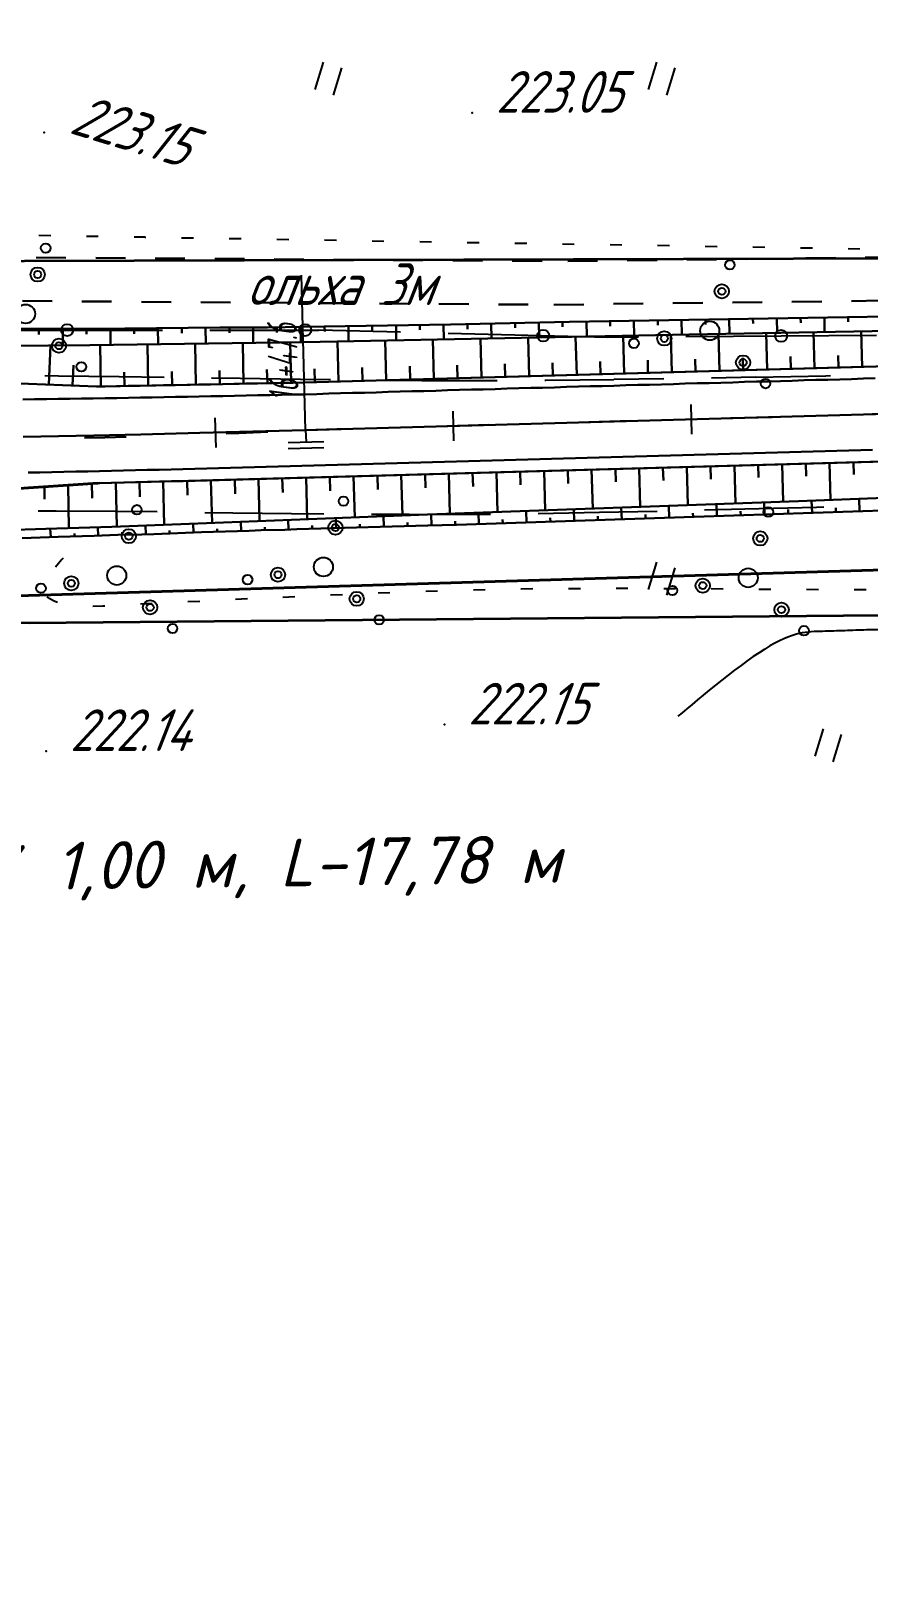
# Model space of a CAD drawing. Header units: millimetres. Extents: x -698 to 8131, y -704 to 4503.
# Drawn here: x 844 to 914.4, y 3615.8 to 3745.7 of the extents above; entities that cross this region are included whole.
import ezdxf
from ezdxf import colors
from ezdxf.entities.mleader import LeaderData, LeaderLine
from ezdxf.math import Vec2, Vec3

# ---------------------------------------------------------------- set-up
doc = ezdxf.new("R2010")
doc.units = ezdxf.units.MM
for name, pattern in [('CONTI', [0]), ('STRIHSMALL', [1, 0.5, -0.5]), ('STROT', [1.7, 0.5, -1.2])]:
    doc.linetypes.add(name, pattern=pattern)
for name, color, linetype, lineweight in [('10', 1, 'Continuous', 35), ('КОПИЯ_ОСЬ_13_ОТКОСЫ', 7, 'Continuous', 30), ('КОПИЯ_ОСЬ_ГРАНИЦЫ_ПОЛОС', 7, 'Continuous', 30), ('ОСЬ_ВЕРХ_ПОКРЫТИЯ_ГРАНИЦЫ_ПОЛОС', 7, 'Continuous', 30), ('ОСЬ_ВЕРХ_ПОКРЫТИЯ_ОСЬ', 1, 'Continuous', 30)]:
    doc.layers.add(name, color=color, linetype=linetype, lineweight=lineweight)
for name, color, linetype in [('_Ростелеком', 6, 'Continuous'), ('GOR_BDEFAULT', 212, 'CONTI'), ('NAD_MDEFAULT', 7, 'CONTI'), ('PI_OTDEFAULT', 172, 'CONTI'), ('PI_TTDEFAULT', 5, 'CONTI'), ('PLN_O', 7, 'CONTI'), ('SIT_LDEFAULT', 7, 'CONTI'), ('USLZNDEFAULT', 7, 'CONTI'), ('ZAPSKDEFAULT', 7, 'CONTI'), ('Выноски', 250, 'Continuous'), ('Изменение выноски', 3, 'Continuous'), ('ОСЬ_ВЕРХ_ПОКРЫТИЯ_ПИКЕТЫ', 1, 'Continuous'), ('ОСЬ_ВЕРХ_ПОКРЫТИЯ_РАЗБИВКА_КРИВ', 1, 'Continuous'), ('разметка', 7, 'Continuous')]:
    doc.layers.add(name, color=color, linetype=linetype)
doc.styles.add('eskd', font='isocpeui.ttf', dxfattribs={"width": 1.2})
doc.styles.get("Standard").update_dxf_attribs({"font": 'isocpeui.ttf'})
doc.styles.add('STYLE1', font='isocpeui.ttf', dxfattribs={"width": 0.9})
doc.styles.add('ГОСТ', font='isocpeui.ttf', dxfattribs={"height": 4})
doc.linetypes.add('кабель_связи_проект.', pattern='A,10,-1,["/",STYLE1,S=3,R=0,X=0,Y=-1.5],-4.1', length=15.1)

# ---------------------------------------------------------------- blocks, each defined once
blk = doc.blocks.new('BL_2011')
at = {"color": 0}
for p, q in [((0, 0), (0, 2.4)), ((1.6, 0), (1.6, 2.4))]:
    blk.add_line(p, q, dxfattribs=at)
blk = doc.blocks.new('BL_2010')
at = {"color": 0}
for centre, radius in [((0, 5.78), 0.4), ((0, 3.46), 0.6), ((0, 3.46), 0.3), ((0, 0), 0.8), ((-3.46, -1.74), 0.6), ((3.46, -1.74), 0.6), ((-5.78, -2.88), 0.4), ((-3.46, -1.74), 0.3), ((3.46, -1.74), 0.3), ((5.78, -2.88), 0.4)]:
    blk.add_circle(centre, radius, dxfattribs=at)

msp = doc.modelspace()

# ---------------------------------------------------------------- linework, layer by layer
at = {"layer": '10'}
for points in [[(165.61, 4083.97), (290.41, 4077.99), (309.7, 4074.4), (309.03, 4071.85), (367.03, 4044.64), (488.23, 3916.06), (623.18, 3793.87), (694.3, 3750.11), (751.18, 3726.17), (1046.54, 3727.06), (1198.73, 3733.06)], [(1204.68, 3699.25), (843.89, 3696), (818.68, 3696.29), (766.84, 3701.94), (759.3, 3702.76), (700.41, 3725.32), (697.87, 3716.5), (691.35, 3720.61), (693.15, 3726.02), (659.73, 3743.87), (611.84, 3774.09), (572.89, 3805.78), (475.06, 3897.43), (475.06, 3897.43), (404.44, 3973.4), (367.35, 4013.49), (340.46, 4035.04), (337.92, 4029.37), (334.33, 4032.02)]]:
    msp.add_lwpolyline(points, dxfattribs=at)
at = {"layer": '_Ростелеком', "linetype": 'кабель_связи_проект.', "lineweight": 40, "ltscale": 0.25}
msp.add_lwpolyline([(163.05, 4060.66), (287.87, 4054.42), (308.73, 4049.88), (337.18, 4036.76), (340.46, 4035.04), (367.51, 4013.89), (457.66, 3917.12), (498.43, 3875.83), (540.41, 3836.5), (573.21, 3806.03), (611.82, 3774.85), (637.72, 3757.76), (659.73, 3743.87), (682.68, 3731.62), (700.41, 3725.32), (726.47, 3715.34), (759.55, 3704.13), (813.94, 3697.44), (915.73, 3700.47), (1014.1, 3704.57), (1106.89, 3707.17), (1139.32, 3707.38), (1173.44, 3705.05)], dxfattribs=at)
at = {"layer": 'GOR_BDEFAULT', "color": 212, "elevation": 222, "flags": 128}
msp.add_lwpolyline([(928.74, 3691.73), (928.13, 3691.93), (927.59, 3692.11), (927.1, 3692.28), (926.68, 3692.42), (926.31, 3692.56), (925.99, 3692.67), (925.71, 3692.78), (925.47, 3692.87), (925.27, 3692.96), (925.09, 3693.03), (924.94, 3693.1), (924.8, 3693.17), (924.68, 3693.23), (924.57, 3693.29), (924.46, 3693.35), (924.34, 3693.41), (924.23, 3693.47), (924.12, 3693.53), (924, 3693.59), (923.88, 3693.65), (923.76, 3693.72), (923.64, 3693.78), (923.51, 3693.85), (923.38, 3693.91), (923.25, 3693.98), (923.12, 3694.05), (922.99, 3694.12), (922.85, 3694.2), (922.71, 3694.27), (922.57, 3694.35), (922.42, 3694.42), (922.28, 3694.5), (922.13, 3694.58), (921.97, 3694.66), (921.82, 3694.74), (921.66, 3694.81), (921.5, 3694.89), (921.34, 3694.96), (921.17, 3695.03), (921.01, 3695.1), (920.84, 3695.16), (920.66, 3695.22), (920.49, 3695.28), (920.31, 3695.32), (920.13, 3695.37), (919.94, 3695.41), (919.76, 3695.44), (919.57, 3695.46), (919.38, 3695.48), (919.18, 3695.5), (918.99, 3695.51), (918.79, 3695.52), (918.59, 3695.53), (918.39, 3695.53), (918.18, 3695.53), (917.98, 3695.53), (917.77, 3695.53), (917.56, 3695.52), (917.35, 3695.52), (917.13, 3695.51), (916.92, 3695.5), (916.7, 3695.5), (916.49, 3695.49), (916.27, 3695.49), (916.05, 3695.48), (915.83, 3695.47), (915.61, 3695.47), (915.38, 3695.46), (915.16, 3695.45), (914.93, 3695.45), (914.71, 3695.44), (914.48, 3695.44), (914.25, 3695.43), (914.03, 3695.42), (913.8, 3695.42), (913.57, 3695.41), (913.34, 3695.4), (913.11, 3695.39), (912.88, 3695.39), (912.65, 3695.38), (912.42, 3695.37), (912.18, 3695.36), (911.95, 3695.36), (911.72, 3695.35), (911.49, 3695.34), (911.25, 3695.34), (911.02, 3695.33), (910.78, 3695.32), (910.55, 3695.31), (910.32, 3695.31), (910.08, 3695.3), (909.84, 3695.29), (909.6, 3695.28), (909.36, 3695.25), (909.1, 3695.22), (908.84, 3695.18), (908.56, 3695.12), (908.27, 3695.05), (907.96, 3694.95), (907.64, 3694.83), (907.3, 3694.69), (906.94, 3694.52), (906.55, 3694.32), (906.14, 3694.09), (905.7, 3693.82), (905.23, 3693.52), (904.74, 3693.19), (904.23, 3692.83), (903.71, 3692.44), (903.17, 3692.04), (902.63, 3691.63), (902.1, 3691.21), (901.56, 3690.79), (901.04, 3690.37), (900.54, 3689.95), (900.05, 3689.56), (899.59, 3689.17), (899.16, 3688.81), (898.76, 3688.48), (898.4, 3688.18)], dxfattribs=at)
at = {"layer": 'PI_TTDEFAULT', "color": 5}
for p in [(881.11, 3738.88, 223.05), (845.17, 3737.22, 223.15), (878.79, 3687.5, 222.15), (845.33, 3685.26, 222.13)]:
    msp.add_point(p, dxfattribs=at)
at = {"layer": 'PLN_O'}
for p, q in [((839.09, 3720.62), (855.09, 3720.62)), ((859.09, 3720.62), (868.23, 3720.62)), ((868.23, 3720.63), (875.09, 3720.46)), ((879.09, 3720.35), (892.53, 3720.02)), ((892.53, 3720.02), (895.08, 3720.04)), ((899.08, 3720.07), (915.08, 3720.19))]:
    msp.add_line(p, q, dxfattribs=at)
for centre in [(847.09, 3720.62), (867.09, 3720.62), (887.09, 3720.15), (907.08, 3720.13)]:
    msp.add_circle(centre, 0.5, dxfattribs=at)
at = {"layer": 'SIT_LDEFAULT', "color": 7}
for p, q in [((844.71, 3728.58), (845.71, 3728.56)), ((848.71, 3728.52), (849.71, 3728.5)), ((852.71, 3728.46), (853.62, 3728.44)), ((853.62, 3728.43), (853.71, 3728.43)), ((856.71, 3728.38), (857.71, 3728.36)), ((860.71, 3728.32), (861.71, 3728.3)), ((864.71, 3728.25), (865.71, 3728.23)), ((868.71, 3728.19), (869.71, 3728.17)), ((872.71, 3728.12), (873.71, 3728.1)), ((876.71, 3728.06), (877.71, 3728.04)), ((880.71, 3727.99), (881.71, 3727.97)), ((884.71, 3727.93), (885.71, 3727.91)), ((888.7, 3727.87), (889.7, 3727.85)), ((892.7, 3727.81), (893.7, 3727.79)), ((896.7, 3727.74), (897.7, 3727.72)), ((900.7, 3727.67), (901.7, 3727.65)), ((904.7, 3727.6), (905.7, 3727.58)), ((908.7, 3727.54), (909.7, 3727.52)), ((912.7, 3727.47), (913.7, 3727.45)), ((846.36, 3716.76), (845.23, 3716.77)), ((851.45, 3716.69), (846.36, 3716.76)), ((855.23, 3716.64), (851.45, 3716.69)), ((861.62, 3716.54), (859.23, 3716.58)), ((866.71, 3716.47), (861.62, 3716.54)), ((869.23, 3716.43), (866.71, 3716.46)), ((876.88, 3716.36), (873.23, 3716.39)), ((881.97, 3716.35), (876.88, 3716.36)), ((883.23, 3716.36), (881.97, 3716.35)), ((887.31, 3716.38), (887.23, 3716.38)), ((893.03, 3716.45), (887.31, 3716.38)), ((897.23, 3716.52), (893.03, 3716.46)), ((904.96, 3716.66), (901.23, 3716.59)), ((910.83, 3716.76), (904.96, 3716.65)), ((911.23, 3716.77), (910.83, 3716.76)), ((844.66, 3705.44), (846.18, 3705.44)), ((846.18, 3705.43), (851.12, 3705.4)), ((851.12, 3705.41), (854.66, 3705.37)), ((858.66, 3705.31), (861, 3705.28)), ((861, 3705.28), (865.94, 3705.22)), ((886.65, 3705.22), (891.81, 3705.32)), ((891.81, 3705.32), (896.66, 3705.42)), ((900.65, 3705.52), (904.03, 3705.6)), ((904.03, 3705.6), (910.04, 3705.75)), ((910.04, 3705.75), (910.66, 3705.76)), ((865.94, 3705.22), (868.66, 3705.19)), ((872.66, 3705.16), (875.82, 3705.15)), ((875.82, 3705.14), (880.76, 3705.15)), ((880.76, 3705.15), (882.66, 3705.17)), ((846.76, 3701.46), (846.65, 3701.34)), ((846.36, 3701.01), (846.11, 3700.7)), ((846.65, 3701.34), (846.36, 3701.01)), ((881.22, 3698.81), (882.22, 3698.84)), ((885.21, 3698.89), (886.21, 3698.9)), ((889.21, 3698.92), (890.21, 3698.92)), ((893.21, 3698.93), (893.38, 3698.93)), ((893.38, 3698.93), (894.21, 3698.93)), ((897.21, 3698.91), (898.21, 3698.91)), ((901.21, 3698.9), (902.21, 3698.89)), ((905.21, 3698.87), (905.23, 3698.87)), ((905.23, 3698.87), (906.21, 3698.86)), ((909.21, 3698.85), (910.21, 3698.84)), ((913.21, 3698.84), (914.21, 3698.84)), ((845.39, 3698.2), (845.58, 3698.08)), ((845.58, 3698.09), (846.07, 3697.86)), ((846.07, 3697.84), (846.29, 3697.77)), ((850.09, 3697.46), (850.25, 3697.47)), ((853.24, 3697.62), (853.73, 3697.64)), ((853.73, 3697.64), (854.24, 3697.67)), ((857.23, 3697.81), (858.23, 3697.86)), ((861.23, 3698.01), (862.23, 3698.06)), ((865.22, 3698.19), (866.22, 3698.23)), ((869.22, 3698.37), (870.22, 3698.41)), ((873.21, 3698.54), (874.21, 3698.58)), ((877.22, 3698.7), (878.22, 3698.73)), ((849.24, 3697.42), (850.09, 3697.46))]:
    msp.add_line(p, q, dxfattribs=at)
at = {"layer": 'Изменение выноски', "color": 6, "linetype": 'STRIHSMALL', "lineweight": 30, "ltscale": 5}
for points in [[(556.33, 3860.56), (604.92, 3817.02), (628.18, 3799.3), (686.1, 3761.1), (720.91, 3742.41), (750.29, 3732.58), (769.13, 3728.28), (789.49, 3727.11), (889.15, 3726.4), (1065.26, 3728.59), (1211.22, 3732.1), (1235.19, 3728.31), (1268.03, 3716.59), (1413.95, 3630.28), (1512.48, 3559.58), (1541.19, 3544.01), (1583.74, 3530.32), (1643.33, 3517.86), (1703.53, 3507.5), (1908.59, 3467.92), (1956.68, 3459.18)], [(555.17, 3856.91), (603.76, 3813.37), (627.02, 3795.65), (684.94, 3757.46), (719.75, 3738.77), (749.12, 3728.93), (767.97, 3724.63), (788.33, 3723.46), (887.99, 3722.75), (1064.1, 3724.94), (1210.06, 3728.46), (1234.03, 3724.67), (1266.87, 3712.94), (1412.79, 3626.64), (1511.32, 3555.93), (1540.03, 3540.36), (1582.58, 3526.67), (1642.17, 3514.21), (1702.36, 3503.85), (1907.42, 3464.27), (1955.51, 3455.53)]]:
    msp.add_lwpolyline(points, dxfattribs=at)
at = {"layer": 'КОПИЯ_ОСЬ_13_ОТКОСЫ'}
for p, q in [((845.55, 3716.04), (845.68, 3719.33)), ((847.55, 3715.96), (847.62, 3717.66))]:
    msp.add_line(p, q, dxfattribs=at)
for points in [[(841.05, 3719.31), (845.52, 3719.33), (849, 3719.36), (854.97, 3719.43), (866.95, 3719.6), (899.35, 3720.25), (919.34, 3720.62), (939.34, 3720.97), (979.34, 3721.62), (999.34, 3722.05), (1019.33, 3722.55), (1039.32, 3723.15), (1079.3, 3724.43), (1097.29, 3725.04), (1099.29, 3725.11), (1106.91, 3725.47), (1111.68, 3725.68), (1120.29, 3726.02), (1127.96, 3726.28), (1133.72, 3726.43), (1139.49, 3726.53), (1145.28, 3726.55), (1151.07, 3726.51), (1154.45, 3726.45)], [(841.05, 3719.31), (845.52, 3719.33), (849, 3719.36), (854.97, 3719.43), (866.95, 3719.6), (899.35, 3720.25), (919.34, 3720.62), (939.34, 3720.97), (979.34, 3721.62), (999.34, 3722.05), (1019.33, 3722.55), (1039.32, 3723.15), (1079.3, 3724.43), (1097.29, 3725.04), (1099.29, 3725.11), (1106.91, 3725.47), (1111.68, 3725.68), (1120.29, 3726.02), (1127.96, 3726.28), (1133.72, 3726.43), (1139.49, 3726.53), (1145.28, 3726.55), (1151.07, 3726.51), (1154.45, 3726.45)], [(842.02, 3720.74), (845.99, 3720.72), (846.98, 3720.72), (851.95, 3720.75), (859.92, 3720.83), (862.92, 3720.84), (863.92, 3720.85), (866.92, 3720.88), (879.31, 3721.1), (889.31, 3721.31), (899.31, 3721.49), (919.31, 3721.82), (939.32, 3721.79), (959.31, 3722.34), (999.3, 3723.27)], [(849.55, 3715.88), (850.07, 3715.89), (856.06, 3716), (867.05, 3716.22), (1105.07, 3722.89), (1110.79, 3723.04), (1114.61, 3723.13), (1124.16, 3723.31), (1130.86, 3723.38), (1136.6, 3723.4), (1142.35, 3723.38), (1148.11, 3723.29), (1153.87, 3723.15)], [(864.72, 3720.86), (864.72, 3720.42)], [(866.72, 3720.88), (866.73, 3719.6)], [(868.72, 3720.92), (868.73, 3720.49)], [(870.72, 3720.95), (870.74, 3719.67)], [(872.72, 3720.99), (872.73, 3720.56)], [(874.72, 3721.02), (874.74, 3719.76)], [(876.72, 3721.06), (876.73, 3720.63)], [(878.72, 3721.09), (878.74, 3719.84)], [(880.72, 3721.13), (880.73, 3720.71)], [(882.72, 3721.17), (882.74, 3719.92)], [(884.72, 3721.22), (884.73, 3720.8)], [(886.72, 3721.26), (886.74, 3720)], [(888.72, 3721.3), (888.72, 3720.88)], [(890.72, 3721.34), (890.74, 3720.08)], [(892.71, 3721.37), (892.72, 3720.95)], [(894.71, 3721.41), (894.74, 3720.16)], [(896.71, 3721.44), (896.72, 3721.03)], [(898.71, 3721.48), (898.73, 3720.24)], [(900.71, 3721.51), (900.72, 3721.1)], [(902.71, 3721.54), (902.73, 3720.31)], [(904.71, 3721.58), (904.72, 3721.17)], [(906.71, 3721.61), (906.73, 3720.39)], [(908.71, 3721.64), (908.72, 3721.24)], [(910.71, 3721.68), (910.73, 3720.46)], [(912.71, 3721.71), (912.72, 3721.31)], [(844.72, 3720.72), (844.72, 3720.25)], [(846.72, 3720.72), (846.72, 3719.34)], [(848.72, 3720.73), (848.72, 3720.27)], [(850.72, 3720.74), (850.73, 3719.38)], [(852.72, 3720.76), (852.72, 3720.31)], [(854.72, 3720.78), (854.73, 3719.43)], [(856.72, 3720.8), (856.72, 3720.35)], [(858.72, 3720.82), (858.73, 3719.48)], [(860.72, 3720.83), (860.72, 3720.39)], [(862.72, 3720.84), (862.73, 3719.54)], [(865.91, 3716.2), (865.84, 3719.58)], [(869.9, 3716.3), (869.81, 3719.66)], [(873.9, 3716.42), (873.81, 3719.74)], [(877.9, 3716.53), (877.81, 3719.82)], [(881.9, 3716.64), (881.81, 3719.9)], [(885.9, 3716.75), (885.81, 3719.98)], [(889.9, 3716.86), (889.81, 3720.06)], [(893.9, 3716.98), (893.81, 3720.14)], [(897.89, 3717.09), (897.81, 3720.22)], [(901.89, 3717.2), (901.81, 3720.3)], [(905.89, 3717.31), (905.81, 3720.37)], [(909.89, 3717.42), (909.8, 3720.44)], [(913.89, 3717.54), (913.8, 3720.52)], [(849.91, 3715.89), (849.86, 3719.37)], [(853.91, 3715.96), (853.85, 3719.42)], [(857.91, 3716.04), (857.84, 3719.47)], [(861.91, 3716.12), (861.84, 3719.53)], [(903.89, 3717.26), (903.86, 3718.29)], [(907.89, 3717.37), (907.86, 3718.39)], [(911.89, 3717.48), (911.86, 3718.49)], [(851.91, 3715.92), (851.89, 3717.08)], [(855.91, 3715.99), (855.89, 3717.15)], [(859.91, 3716.08), (859.88, 3717.22)], [(863.91, 3716.16), (863.88, 3717.3)], [(867.91, 3716.25), (867.87, 3717.37)], [(871.9, 3716.36), (871.87, 3717.48)], [(875.9, 3716.47), (875.87, 3717.58)], [(879.9, 3716.58), (879.87, 3717.68)], [(883.9, 3716.7), (883.87, 3717.78)], [(887.9, 3716.81), (887.87, 3717.88)], [(891.9, 3716.92), (891.87, 3717.98)], [(895.89, 3717.03), (895.87, 3718.09)], [(899.89, 3717.14), (899.86, 3718.19)], [(849.66, 3707.77), (855.26, 3707.9), (874.54, 3708.43), (1097.58, 3714.68), (1107.19, 3714.88), (1111.94, 3714.97), (1121.44, 3715.1), (1129.02, 3715.16), (1134.71, 3715.15), (1140.39, 3715.1), (1146.06, 3715.01), (1151.72, 3714.85)], [(841.79, 3703.82), (845.31, 3703.92), (850.84, 3704.1), (857.36, 3704.34), (867.37, 3704.74), (877.36, 3705.12), (908.54, 3706.26), (939.72, 3707.45), (979.69, 3709.04), (999.68, 3709.73), (1019.67, 3710.34), (1039.66, 3710.87), (1097.65, 3712.26), (1107.26, 3712.42), (1112, 3712.49), (1121.48, 3712.59), (1129.05, 3712.62), (1134.71, 3712.59), (1139.43, 3712.54), (1145.08, 3712.35), (1150.71, 3712.1), (1156.33, 3711.8)], [(841.79, 3703.82), (845.31, 3703.92), (850.84, 3704.1), (857.36, 3704.34), (867.37, 3704.74), (877.36, 3705.12), (908.54, 3706.26), (939.72, 3707.45), (979.69, 3709.04), (999.68, 3709.73), (1019.67, 3710.34), (1039.66, 3710.87), (1097.65, 3712.26), (1107.26, 3712.42), (1112, 3712.49), (1121.48, 3712.59), (1129.05, 3712.62), (1134.71, 3712.59), (1139.43, 3712.54), (1145.08, 3712.35), (1150.71, 3712.1), (1156.33, 3711.8)], [(901.15, 3709.18), (901.18, 3708.11)], [(903.15, 3709.23), (903.24, 3706.06)], [(905.15, 3709.29), (905.18, 3708.23)], [(907.15, 3709.34), (907.24, 3706.21)], [(909.15, 3709.4), (909.18, 3708.36)], [(911.15, 3709.46), (911.23, 3706.36)], [(913.15, 3709.51), (913.18, 3708.48)], [(843.31, 3703.13), (846.33, 3703.26), (847.34, 3703.29), (848.34, 3703.31), (849.35, 3703.34), (851.36, 3703.41), (853.37, 3703.46), (854.37, 3703.49), (858.38, 3703.64), (860.39, 3703.69), (861.39, 3703.73), (862.39, 3703.77), (863.39, 3703.8), (865.39, 3703.85), (866.39, 3703.89), (867.39, 3703.93), (877.39, 3704.21), (879.79, 3704.26), (899.78, 3704.92), (919.76, 3705.61), (959.73, 3707.54), (969.72, 3707.95), (979.71, 3708.34), (999.7, 3709.1)], [(855.17, 3707.9), (855.25, 3704.26)], [(857.17, 3707.95), (857.2, 3706.74)], [(859.17, 3708.01), (859.27, 3704.42)], [(861.17, 3708.06), (861.2, 3706.87)], [(863.17, 3708.12), (863.26, 3704.58)], [(865.16, 3708.17), (865.2, 3706.99)], [(867.16, 3708.23), (867.26, 3704.74)], [(869.16, 3708.28), (869.2, 3707.12)], [(871.16, 3708.34), (871.26, 3704.89)], [(873.16, 3708.39), (873.19, 3707.24)], [(875.16, 3708.45), (875.26, 3705.04)], [(877.16, 3708.5), (877.19, 3707.37)], [(879.16, 3708.56), (879.25, 3705.19)], [(881.16, 3708.62), (881.19, 3707.49)], [(883.16, 3708.67), (883.25, 3705.33)], [(885.16, 3708.73), (885.19, 3707.61)], [(887.16, 3708.78), (887.25, 3705.48)], [(889.16, 3708.84), (889.19, 3707.74)], [(891.15, 3708.9), (891.25, 3705.62)], [(893.15, 3708.95), (893.18, 3707.86)], [(895.15, 3709.01), (895.24, 3705.77)], [(897.15, 3709.06), (897.18, 3707.98)], [(899.15, 3709.12), (899.24, 3705.92)], [(845.18, 3707.46), (845.2, 3706.42)], [(847.17, 3707.6), (847.24, 3703.98)], [(849.17, 3707.76), (849.2, 3706.51)], [(851.17, 3707.8), (851.26, 3704.12)], [(853.17, 3707.85), (853.2, 3706.62)], [(881.69, 3704.33), (881.66, 3705.28)], [(885.69, 3704.46), (885.66, 3705.42)], [(889.68, 3704.59), (889.65, 3705.56)], [(893.68, 3704.72), (893.65, 3705.71)], [(897.68, 3704.85), (897.65, 3705.86)], [(901.68, 3704.99), (901.64, 3706)], [(903.68, 3705.06), (903.67, 3705.4)], [(905.68, 3705.13), (905.64, 3706.15)], [(907.67, 3705.19), (907.66, 3705.54)], [(909.67, 3705.26), (909.64, 3706.3)], [(911.67, 3705.33), (911.66, 3705.68)], [(913.67, 3705.4), (913.63, 3706.45)], [(849.7, 3703.35), (849.68, 3704.06)], [(853.7, 3703.47), (853.68, 3704.2)], [(857.7, 3703.62), (857.67, 3704.35)], [(861.7, 3703.74), (861.67, 3704.51)], [(863.7, 3703.81), (863.69, 3704.07)], [(865.7, 3703.86), (865.67, 3704.67)], [(867.69, 3703.94), (867.69, 3704.21)], [(869.69, 3704), (869.67, 3704.83)], [(871.69, 3704.05), (871.68, 3704.33)], [(873.69, 3704.11), (873.67, 3704.98)], [(875.69, 3704.16), (875.68, 3704.46)], [(877.69, 3704.22), (877.67, 3705.13)], [(879.69, 3704.26), (879.68, 3704.57)], [(883.69, 3704.39), (883.68, 3704.71)], [(887.69, 3704.52), (887.68, 3704.84)], [(891.68, 3704.66), (891.67, 3704.98)], [(895.68, 3704.79), (895.67, 3705.12)], [(899.68, 3704.92), (899.67, 3705.25)], [(845.71, 3703.24), (845.67, 3703.93)], [(847.71, 3703.3), (847.7, 3703.53)], [(851.7, 3703.42), (851.7, 3703.65)], [(855.7, 3703.54), (855.69, 3703.79)], [(859.7, 3703.68), (859.69, 3703.92)]]:
    msp.add_lwpolyline(points, dxfattribs=at)
at = {"layer": 'КОПИЯ_ОСЬ_13_ОТКОСЫ', "lineweight": 40, "ltscale": 7}
msp.add_lwpolyline([(839.67, 3707.08), (849.66, 3707.77)], dxfattribs=at)
at = {"layer": 'КОПИЯ_ОСЬ_ГРАНИЦЫ_ПОЛОС'}
for points in [[(849.55, 3715.88), (850.26, 3715.89), (851.24, 3715.91), (852.23, 3715.93), (853.22, 3715.94), (854.2, 3715.96), (855.19, 3715.98), (856.18, 3716), (857.17, 3716.02), (858.15, 3716.04), (859.14, 3716.06), (860.13, 3716.08), (861.12, 3716.1), (862.1, 3716.12), (863.09, 3716.14), (864.08, 3716.16), (865.07, 3716.18), (866.06, 3716.2), (867.05, 3716.22), (868.04, 3716.25), (869.04, 3716.28), (870.04, 3716.31), (871.04, 3716.34), (872.04, 3716.36), (873.04, 3716.39), (874.03, 3716.42), (875.03, 3716.45), (876.03, 3716.48), (877.03, 3716.5), (878.03, 3716.53), (879.03, 3716.56), (880.02, 3716.59), (881.02, 3716.62), (882.02, 3716.64), (883.02, 3716.67), (884.02, 3716.7), (885.02, 3716.73), (886.01, 3716.75), (887.01, 3716.78), (888.01, 3716.81), (889.01, 3716.84), (890.01, 3716.87), (891.01, 3716.89), (892, 3716.92), (893, 3716.95), (894, 3716.98), (895, 3717.01), (896, 3717.03), (897, 3717.06), (897.99, 3717.09), (898.99, 3717.12), (899.99, 3717.15), (900.99, 3717.17), (901.99, 3717.2), (902.99, 3717.23), (903.98, 3717.26), (904.98, 3717.29), (905.98, 3717.31), (906.98, 3717.34), (907.98, 3717.37), (908.98, 3717.4), (909.97, 3717.43), (910.97, 3717.45), (911.97, 3717.48), (912.97, 3717.51), (913.97, 3717.54), (914.97, 3717.57)], [(849.66, 3707.77), (849.84, 3707.77), (850.84, 3707.79), (851.84, 3707.82), (852.84, 3707.84), (853.84, 3707.87), (854.85, 3707.89), (855.85, 3707.92), (856.85, 3707.94), (857.85, 3707.97), (858.85, 3707.99), (859.85, 3708.02), (860.85, 3708.05), (861.85, 3708.08), (862.85, 3708.1), (863.85, 3708.13), (864.85, 3708.16), (865.84, 3708.19), (866.84, 3708.21), (867.84, 3708.24), (868.84, 3708.27), (869.84, 3708.3), (870.84, 3708.33), (871.84, 3708.35), (872.84, 3708.38), (873.84, 3708.41), (874.83, 3708.44), (875.83, 3708.47), (876.83, 3708.49), (877.83, 3708.52), (878.83, 3708.55), (879.83, 3708.58), (880.83, 3708.61), (881.83, 3708.63), (882.83, 3708.66), (883.82, 3708.69), (884.82, 3708.72), (885.82, 3708.75), (886.82, 3708.77), (887.82, 3708.8), (888.82, 3708.83), (889.82, 3708.86), (890.82, 3708.89), (891.81, 3708.91), (892.81, 3708.94), (893.81, 3708.97), (894.81, 3709), (895.81, 3709.03), (896.81, 3709.05), (897.81, 3709.08), (898.81, 3709.11), (899.81, 3709.14), (900.8, 3709.17), (901.8, 3709.19), (902.8, 3709.22), (903.8, 3709.25), (904.8, 3709.28), (905.8, 3709.31), (906.8, 3709.33), (907.8, 3709.36), (908.8, 3709.39), (909.79, 3709.42), (910.79, 3709.45), (911.79, 3709.47), (912.79, 3709.5), (913.79, 3709.53), (914.79, 3709.56)]]:
    msp.add_lwpolyline(points, dxfattribs=at)
at = {"layer": 'ОСЬ_ВЕРХ_ПОКРЫТИЯ_ГРАНИЦЫ_ПОЛОС', "linetype": 'Continuous'}
for points in [[(849.55, 3715.88), (850.26, 3715.89), (851.24, 3715.91), (852.23, 3715.93), (853.22, 3715.94), (854.2, 3715.96), (855.19, 3715.98), (856.18, 3716), (857.17, 3716.02), (858.15, 3716.04), (859.14, 3716.06), (860.13, 3716.08), (861.12, 3716.1), (862.1, 3716.12), (863.09, 3716.14), (864.08, 3716.16), (865.07, 3716.18), (866.06, 3716.2), (867.05, 3716.22), (868.05, 3716.25), (869.04, 3716.28), (870.04, 3716.31), (871.04, 3716.34), (872.04, 3716.36), (873.04, 3716.39), (874.03, 3716.42), (875.03, 3716.45), (876.03, 3716.48), (877.03, 3716.5), (878.03, 3716.53), (879.03, 3716.56), (880.02, 3716.59), (881.02, 3716.62), (882.02, 3716.64), (883.02, 3716.67), (884.02, 3716.7), (885.02, 3716.73), (886.01, 3716.75), (887.01, 3716.78), (888.01, 3716.81), (889.01, 3716.84), (890.01, 3716.87), (891.01, 3716.89), (892, 3716.92), (893, 3716.95), (894, 3716.98), (895, 3717.01), (896, 3717.03), (897, 3717.06), (897.99, 3717.09), (898.99, 3717.12), (899.99, 3717.15), (900.99, 3717.17), (901.99, 3717.2), (902.99, 3717.23), (903.98, 3717.26), (904.98, 3717.29), (905.98, 3717.31), (906.98, 3717.34), (907.98, 3717.37), (908.98, 3717.4), (909.97, 3717.43), (910.97, 3717.45), (911.97, 3717.48), (912.97, 3717.51), (913.97, 3717.54), (914.97, 3717.57)], [(849.55, 3715.88), (839.54, 3716.27)], [(914.99, 3716.57), (914, 3716.54), (913, 3716.51), (912, 3716.48), (911, 3716.45), (910, 3716.43), (909, 3716.4), (908.01, 3716.37), (907.01, 3716.34), (906.01, 3716.31), (905.01, 3716.29), (904.01, 3716.26), (903.01, 3716.23), (902.02, 3716.2), (901.02, 3716.17), (900.02, 3716.15), (899.02, 3716.12), (898.02, 3716.09), (897.02, 3716.06), (896.03, 3716.03), (895.03, 3716.01), (894.03, 3715.98), (893.03, 3715.95), (892.03, 3715.92), (891.03, 3715.9), (890.04, 3715.87), (889.04, 3715.84), (888.04, 3715.81), (887.04, 3715.78), (886.04, 3715.76), (885.04, 3715.73), (884.05, 3715.7), (883.05, 3715.67), (882.05, 3715.64), (881.05, 3715.62), (880.05, 3715.59), (879.05, 3715.56), (878.06, 3715.53), (877.06, 3715.5), (876.06, 3715.48), (875.06, 3715.45), (874.06, 3715.42), (873.06, 3715.39), (872.07, 3715.36), (871.07, 3715.34), (870.07, 3715.31), (869.07, 3715.28), (868.07, 3715.25), (867.07, 3715.22), (866.09, 3715.2), (865.1, 3715.18), (864.11, 3715.16), (863.12, 3715.14), (862.13, 3715.12), (861.14, 3715.1), (860.16, 3715.08), (859.17, 3715.06), (858.18, 3715.04), (857.19, 3715.02), (856.2, 3715), (855.22, 3714.98), (854.23, 3714.96), (853.24, 3714.95), (852.25, 3714.93), (851.27, 3714.91), (850.28, 3714.89), (849.29, 3714.88), (848.31, 3714.86), (847.32, 3714.85), (846.33, 3714.84), (845.35, 3714.82), (844.36, 3714.81), (843.37, 3714.8)]]:
    msp.add_lwpolyline(points, dxfattribs=at)
at = {"layer": 'ОСЬ_ВЕРХ_ПОКРЫТИЯ_ГРАНИЦЫ_ПОЛОС', "linetype": 'Continuous', "lineweight": 30}
for points in [[(914.76, 3710.56), (913.76, 3710.53), (912.76, 3710.5), (911.76, 3710.47), (910.77, 3710.45), (909.77, 3710.42), (908.77, 3710.39), (907.77, 3710.36), (906.77, 3710.33), (905.77, 3710.31), (904.77, 3710.28), (903.77, 3710.25), (902.77, 3710.22), (901.78, 3710.19), (900.78, 3710.17), (899.78, 3710.14), (898.78, 3710.11), (897.78, 3710.08), (896.78, 3710.05), (895.78, 3710.03), (894.78, 3710), (893.78, 3709.97), (892.79, 3709.94), (891.79, 3709.91), (890.79, 3709.89), (889.79, 3709.86), (888.79, 3709.83), (887.79, 3709.8), (886.79, 3709.77), (885.79, 3709.75), (884.8, 3709.72), (883.8, 3709.69), (882.8, 3709.66), (881.8, 3709.63), (880.8, 3709.61), (879.8, 3709.58), (878.8, 3709.55), (877.8, 3709.52), (876.8, 3709.49), (875.81, 3709.47), (874.81, 3709.44), (873.81, 3709.41), (872.81, 3709.38), (871.81, 3709.35), (870.81, 3709.33), (869.81, 3709.3), (868.81, 3709.27), (867.81, 3709.24), (866.82, 3709.21), (865.82, 3709.19), (864.82, 3709.16), (863.82, 3709.13), (862.82, 3709.1), (861.82, 3709.08), (860.82, 3709.05), (859.82, 3709.02), (858.82, 3708.99), (857.82, 3708.97), (856.82, 3708.94), (855.82, 3708.92), (854.82, 3708.89), (853.82, 3708.87), (852.82, 3708.84), (851.82, 3708.82), (850.82, 3708.79), (849.82, 3708.77), (848.82, 3708.75), (847.82, 3708.73), (846.81, 3708.71), (845.81, 3708.69), (844.81, 3708.67), (843.81, 3708.65)], [(914.79, 3709.56), (913.79, 3709.53), (912.79, 3709.5), (911.79, 3709.47), (910.79, 3709.45), (909.79, 3709.42), (908.8, 3709.39), (907.8, 3709.36), (906.8, 3709.33), (905.8, 3709.31), (904.8, 3709.28), (903.8, 3709.25), (902.8, 3709.22), (901.8, 3709.19), (900.8, 3709.17), (899.81, 3709.14), (898.81, 3709.11), (897.81, 3709.08), (896.81, 3709.05), (895.81, 3709.03), (894.81, 3709), (893.81, 3708.97), (892.81, 3708.94), (891.82, 3708.91), (890.82, 3708.89), (889.82, 3708.86), (888.82, 3708.83), (887.82, 3708.8), (886.82, 3708.77), (885.82, 3708.75), (884.82, 3708.72), (883.82, 3708.69), (882.83, 3708.66), (881.83, 3708.63), (880.83, 3708.61), (879.83, 3708.58), (878.83, 3708.55), (877.83, 3708.52), (876.83, 3708.49), (875.83, 3708.47), (874.83, 3708.44), (873.84, 3708.41), (872.84, 3708.38), (871.84, 3708.35), (870.84, 3708.33), (869.84, 3708.3), (868.84, 3708.27), (867.84, 3708.24), (866.84, 3708.21), (865.84, 3708.19), (864.85, 3708.16), (863.85, 3708.13), (862.85, 3708.1), (861.85, 3708.08), (860.85, 3708.05), (859.85, 3708.02), (858.85, 3707.99), (857.85, 3707.97), (856.85, 3707.94), (855.85, 3707.92), (854.85, 3707.89), (853.85, 3707.87), (852.84, 3707.84), (851.84, 3707.82), (850.84, 3707.79), (849.84, 3707.77), (849.66, 3707.77)]]:
    msp.add_lwpolyline(points, dxfattribs=at)
at = {"layer": 'ОСЬ_ВЕРХ_ПОКРЫТИЯ_ОСЬ'}
msp.add_lwpolyline([(843.4, 3711.64), (846.37, 3711.7), (849.34, 3711.76), (853.29, 3711.85), (858.23, 3711.98), (867.13, 3712.22), (867.13, 3712.22), (1097.51, 3718.68)], dxfattribs=at)
at = {"layer": 'ОСЬ_ВЕРХ_ПОКРЫТИЯ_ПИКЕТЫ'}
for p, q in [((899.58, 3711.88), (899.51, 3714.38)), ((859.6, 3710.77), (859.53, 3713.26)), ((879.59, 3711.32), (879.52, 3713.82))]:
    msp.add_line(p, q, dxfattribs=at)
at = {"layer": 'ОСЬ_ВЕРХ_ПОКРЫТИЯ_РАЗБИВКА_КРИВ'}
for p, q in [((867.13, 3712.22), (866.77, 3725.22)), ((867.13, 3712.22), (867.16, 3711.22)), ((865.66, 3711.18), (868.66, 3711.27)), ((865.67, 3710.68), (868.67, 3710.77))]:
    msp.add_line(p, q, dxfattribs=at)
at = {"layer": 'разметка', "linetype": 'STROT', "lineweight": 30, "ltscale": 7}
msp.add_lwpolyline([(466.86, 3921.65), (466.86, 3921.65, 0.010848), (512.36, 3874.57, 0.026039), (590.28, 3805.55, 0.004471), (613.92, 3787.09, 0.012597), (642.43, 3765.7, 0.122053), (777.24, 3714.2, 0.036279), (867.13, 3712.22), (1097.51, 3718.68, -0.037498), (1187.39, 3716.7, -0.079736), (1278.74, 3690.32, -0.037499), (1355.84, 3644.07), (1454.92, 3577.7, 0.037498), (1532.02, 3531.45, 0.023279), (1557.8, 3520.74, 0.037464), (1644.98, 3498.75), (2134.5, 3400.96), (2134.5, 3400.96)], format="xyb", dxfattribs=at)

# ---------------------------------------------------------------- block references
at = {"layer": 'USLZNDEFAULT', "color": 7, "rotation": 342.9999999999999}
for p in [(843.6, 3721.98), (901.08, 3720.57), (868.62, 3700.72), (851.26, 3700), (904.31, 3699.81)]:
    msp.add_blockref('BL_2010', p, dxfattribs=at)
at = {"layer": 'ZAPSKDEFAULT', "color": 7, "rotation": 342.9999999999999}
for p in [(867.93, 3740.83), (895.93, 3740.83), (895.93, 3698.83), (909.93, 3684.83)]:
    msp.add_blockref('BL_2011', p, dxfattribs=at)

# ---------------------------------------------------------------- texts
at = {"layer": 'NAD_MDEFAULT', "color": 7, "style": 'eskd', "oblique": 10, "width": 0.8}
msp.add_text('ольха 3м', height=3.5, dxfattribs=at).set_placement((862.19, 3722.73))
at = {"layer": 'PI_OTDEFAULT', "color": 172, "style": 'eskd', "oblique": 10, "width": 0.8}
for s, p in [('223.05', (883.11, 3738.88)), ('222.15', (880.78, 3687.49)), ('222.14', (847.33, 3685.26))]:
    msp.add_text(s, height=3.5, dxfattribs=at).set_placement(p)
msp.add_text('223.15', height=3.5, rotation=343, dxfattribs=at).set_placement((847.17, 3737.21))
at = {"layer": 'ОСЬ_ВЕРХ_ПОКРЫТИЯ_РАЗБИВКА_КРИВ', "width": 0.6}
msp.add_text('16+47.6', height=2.5, rotation=91.6044, dxfattribs=at).set_placement((866.56, 3714.71))

# ---------------------------------------------------------------- leaders
at = {"layer": 'Выноски', "linetype": 'Continuous'}
ml = msp.add_multileader_mtext('Standard', dxfattribs=at)
ml.set_content('Ж/б труба, {\\Fgost|c204;%%C} 1,00 м, L-17,78 м', color=256, style='ГОСТ')
ml.set_leader_properties()
ml.build(insert=Vec2(0, 0))
ml.multileader.update_dxf_attribs({"text_left_attachment_type": 5, "text_right_attachment_type": 5, "dogleg_length": 0, "arrow_head_size": 0.18})
ctx = ml.context
ctx.base_point, ctx.arrow_head_size, ctx.landing_gap_size, ctx.plane_origin, ctx.plane_x_axis, ctx.plane_y_axis = Vec3(810.88, 3671.41), 0.18, 0, Vec3(901.34, 3614.41), Vec3(0.999897, 0.01433), Vec3(-0.01433, 0.999897)
ctx.left_attachment, ctx.right_attachment = 5, 5
notes = []
notes.append((ctx, [(1, (1, 1, 0), (810.88, 3671.41), (1, 0), 0, [(0, [(809.65, 3708.24)], 0, [])])]))
ctx.mtext.insert, ctx.mtext.text_direction, ctx.mtext.rotation, ctx.mtext.flow_direction = Vec3(810.79, 3677.1), Vec3(0.999897, 0.01433), 0.014331, 5
for ctx, leaders in notes:
    for number, flags, end, landing, length, lines in leaders:
        leader = LeaderData()
        leader.index, (leader.has_last_leader_line, leader.has_dogleg_vector, leader.attachment_direction) = number, flags
        leader.last_leader_point, leader.dogleg_vector, leader.dogleg_length = Vec3(end), Vec3(landing), length
        for number, points, colour, breaks in lines:
            line = LeaderLine()
            line.index, line.vertices, line.color, line.breaks = number, Vec3.list(points), colors.encode_raw_color(colour), breaks
            leader.lines.append(line)
        ctx.leaders.append(leader)

doc.saveas('drawing.dxf')
